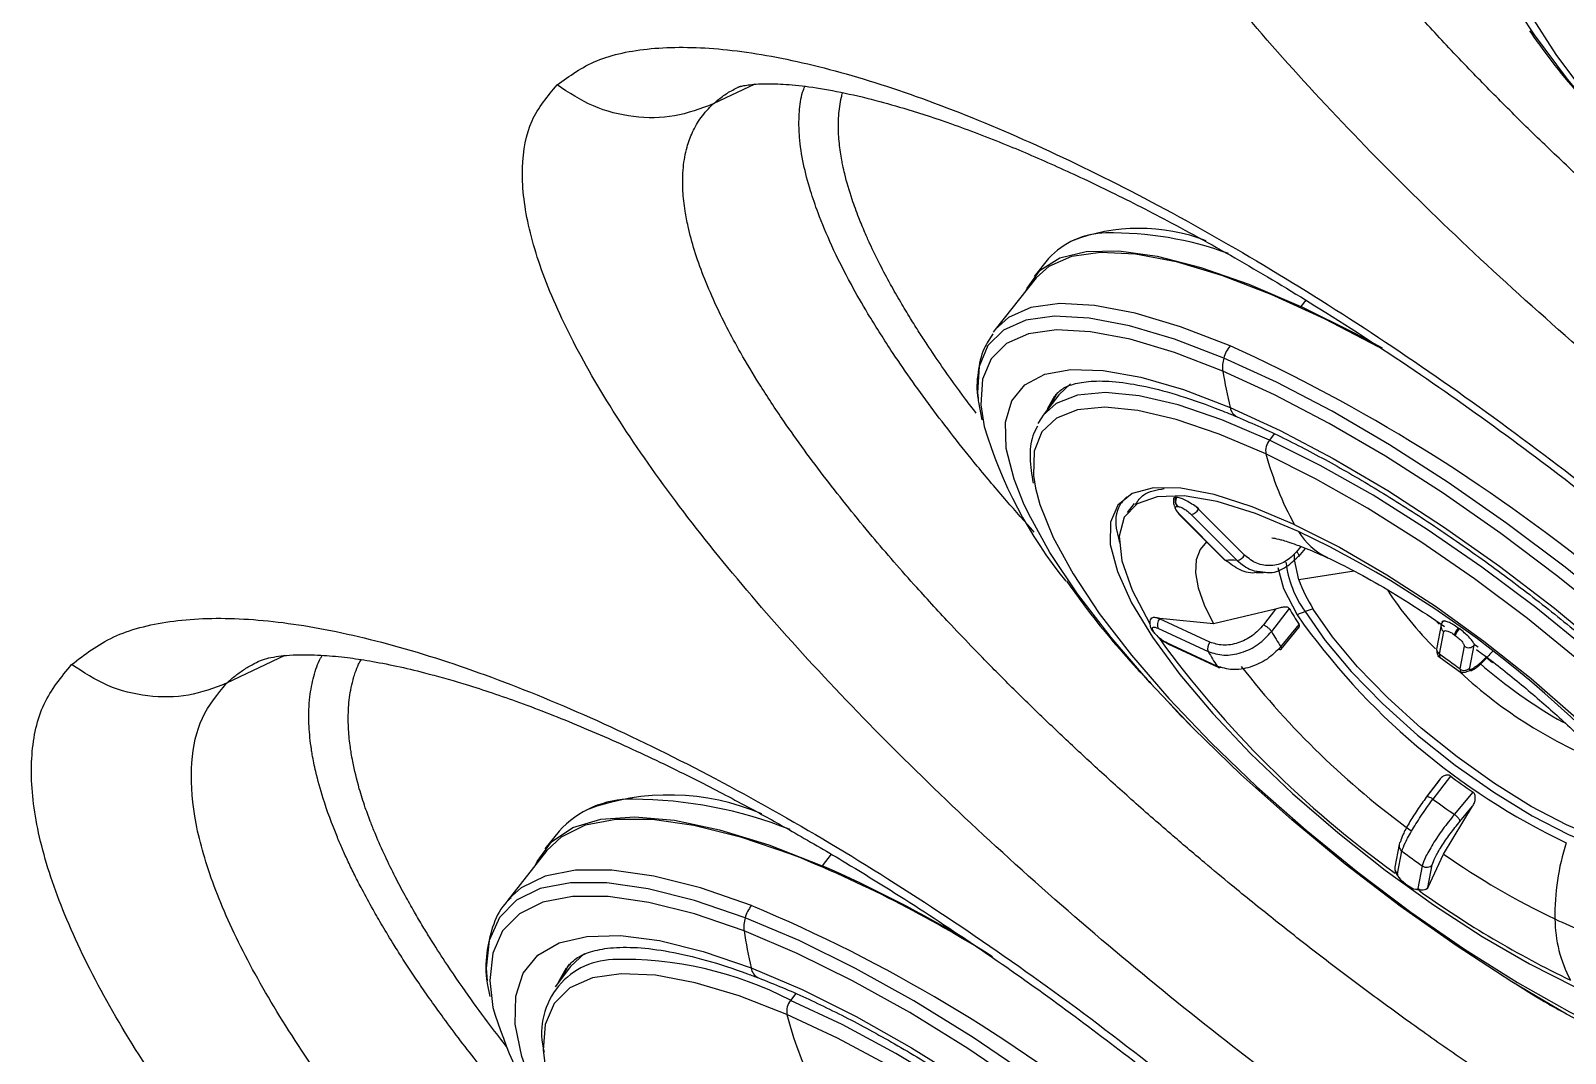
# Model space of a CAD drawing. Extents: x 832 to 912, y 781 to 934.
# Drawn here: x 892.374 to 894.885, y 875.964 to 877.637 of the extents above; entities that cross this region are included whole.
import ezdxf

# ---------------------------------------------------------------- set-up
doc = ezdxf.new("R2010")
doc.units = 0
doc.header["$MEASUREMENT"] = 0
doc.layers.add('1', color=4, linetype='Continuous')

# ---------------------------------------------------------------- blocks, each defined once
blk = doc.blocks.new('2026 SOVEREIGN HL')
at = {"layer": '1', "color": 3, "linetype": 'Continuous', "lineweight": 25}
for p, q in [((61.8297, 80.4547), (61.7616, 80.4224)), ((61.8042, 80.4505), (61.8016, 80.4493)), ((61.8029, 80.4496), (61.8056, 80.4509)), ((62.3104, 80.1696), (62.287, 80.1402)), ((62.29, 80.1378), (62.2231, 80.0535)), ((62.731, 80.1012), (62.723, 80.0911)), ((62.2231, 80.0535), (62.2197, 80.0489)), ((62.3462, 79.9646), (62.327, 79.9468)), ((62.1958, 79.9346), (62.2014, 79.9058)), ((62.327, 79.9468), (62.3013, 79.9131)), ((62.3247, 79.9504), (62.312, 79.9272)), ((62.6795, 79.8826), (62.6717, 79.8726)), ((62.5187, 79.779), (62.5196, 79.779)), ((62.4503, 79.7687), (62.4389, 79.7538)), ((62.5206, 79.764), (62.5216, 79.764)), ((62.5563, 79.76), (62.5515, 79.7634)), ((62.5515, 79.7634), (62.5558, 79.7594)), ((62.5558, 79.7594), (62.5563, 79.76)), ((62.631, 79.6841), (62.5558, 79.7594)), ((62.5234, 79.7515), (62.5986, 79.6763)), ((62.5999, 79.6758), (62.5247, 79.7511)), ((62.5436, 79.7508), (62.6188, 79.6756)), ((62.7231, 79.6983), (62.716, 79.6896)), ((62.7196, 79.6822), (62.7304, 79.6954)), ((62.8103, 79.658), (62.7196, 79.6441)), ((62.4924, 79.5806), (62.4878, 79.5817)), ((62.4878, 79.5817), (62.4919, 79.58)), ((62.4919, 79.58), (62.4924, 79.5806)), ((62.5742, 79.5419), (62.4919, 79.58)), ((62.5799, 79.5721), (62.4924, 79.5806)), ((62.6816, 79.5959), (62.5799, 79.5721)), ((62.6816, 79.5959), (62.662, 79.5703)), ((62.704, 79.5971), (62.6751, 79.5594)), ((62.4787, 79.5627), (62.4794, 79.5615)), ((62.4825, 79.5588), (62.4818, 79.56)), ((62.4892, 79.5647), (62.5715, 79.5265)), ((62.6902, 79.5344), (62.7201, 79.5707)), ((62.6906, 79.5305), (62.7198, 79.5659)), ((62.9523, 79.5702), (62.9452, 79.5331)), ((62.9492, 79.5712), (62.9454, 79.5752)), ((62.9498, 79.5221), (62.9569, 79.5592)), ((62.9542, 79.5746), (62.9551, 79.5762)), ((62.9739, 79.5542), (62.9755, 79.5531)), ((62.9804, 79.5653), (62.982, 79.5641)), ((62.5858, 79.5028), (62.5036, 79.5409)), ((62.5056, 79.5391), (62.5879, 79.5009)), ((62.9901, 79.5352), (62.983, 79.4981)), ((62.9993, 79.4999), (63.0064, 79.537)), ((63.0069, 79.5376), (63.0063, 79.5393)), ((63.0063, 79.5393), (63.0064, 79.537)), ((63.0064, 79.537), (63.0069, 79.5376)), ((63.0132, 79.5335), (63.0069, 79.5376)), ((61.0612, 79.52), (60.9658, 79.4747)), ((62.9511, 79.5178), (62.9498, 79.5221)), ((63.0366, 79.5083), (63.0255, 79.5176)), ((62.983, 79.4981), (62.9843, 79.4939)), ((62.9475, 79.314), (62.9282, 79.2884)), ((62.9501, 79.3175), (62.9286, 79.2889)), ((62.9675, 79.323), (62.9391, 79.2853)), ((62.9742, 79.2601), (63.0046, 79.2963)), ((62.9564, 79.1954), (63.0039, 79.2734)), ((62.9833, 79.2488), (63.0039, 79.2734)), ((61.5095, 79.2329), (61.4865, 79.2036)), ((61.4896, 79.2013), (61.4239, 79.1175)), ((62.8838, 79.211), (62.8767, 79.1739)), ((62.8813, 79.1629), (62.8884, 79.2)), ((61.9546, 79.1951), (61.9398, 79.1763)), ((62.9216, 79.176), (62.9146, 79.1389)), ((62.9309, 79.1407), (62.9379, 79.1778)), ((62.9314, 79.1413), (62.9564, 79.1953)), ((62.8975, 79.1439), (62.8959, 79.1451)), ((62.896, 79.1443), (62.8977, 79.1431)), ((62.8981, 79.1431), (62.9006, 79.1419)), ((62.9261, 79.1375), (62.93, 79.1391)), ((62.93, 79.1391), (62.9314, 79.1413)), ((62.9309, 79.1407), (62.93, 79.1391)), ((62.9314, 79.1413), (62.9309, 79.1407)), ((61.4286, 79.1232), (61.4239, 79.1175)), ((61.5512, 79.0329), (61.5283, 79.0113)), ((61.5283, 79.0113), (61.503, 78.9779)), ((61.5262, 79.0152), (61.5118, 78.9894)), ((61.3921, 78.9834), (61.3962, 78.9621)), ((61.8967, 78.967), (61.8883, 78.956))]:
    blk.add_line(p, q, dxfattribs=at)
at = {"layer": '1', "color": 3, "linetype": 'Continuous', "lineweight": 25, "flags": 128}
for points in [[(63.0385, 80.7106), (63.0452, 80.6841), (63.0662, 80.6294), (63.0981, 80.5687), (63.1403, 80.5032), (63.1921, 80.434), (63.2526, 80.3623), (63.3208, 80.2892), (63.3954, 80.2161), (63.4753, 80.1442), (63.5591, 80.0747), (63.6452, 80.0088), (63.7323, 79.9477), (63.8189, 79.8923), (63.9034, 79.8437), (63.9845, 79.8026)], [(64.0661, 79.7556), (63.9843, 79.7937), (63.8982, 79.8397), (63.8091, 79.8931), (63.7185, 79.9528), (63.6278, 80.0181), (63.5385, 80.0878), (63.4519, 80.1608), (63.3694, 80.2361), (63.2923, 80.3124), (63.2218, 80.3885), (63.1591, 80.4632), (63.1051, 80.5353), (63.0607, 80.6038), (63.0266, 80.6674), (63.0182, 80.686)], [(62.2737, 80.1173), (62.2753, 80.121), (62.2964, 80.1503), (62.3287, 80.1705), (62.3719, 80.1811), (62.4253, 80.1821), (62.488, 80.1734), (62.5593, 80.1551), (62.638, 80.1276), (62.723, 80.0911)], [(62.29, 80.1378), (62.3114, 80.1573), (62.3482, 80.1735), (62.3955, 80.1801), (62.4527, 80.1771), (62.5188, 80.1644), (62.593, 80.1423), (62.6741, 80.1112)], [(62.6741, 80.1112), (62.7611, 80.0714), (62.8489, 80.0255)], [(62.6072, 80.0269), (62.5261, 80.058), (62.4519, 80.0801), (62.3857, 80.0927), (62.3286, 80.0958), (62.2813, 80.0892), (62.2445, 80.073), (62.2231, 80.0535)], [(62.8565, 80.0227), (62.8131, 80.0464), (62.723, 80.0911)], [(62.5969, 80.0067), (62.5163, 80.0376), (62.4426, 80.0596), (62.3769, 80.0721), (62.3201, 80.0752), (62.2731, 80.0686), (62.2366, 80.0525), (62.211, 80.0272), (62.1969, 79.9931), (62.1942, 79.9505), (62.1952, 79.9405)], [(62.5953, 79.9854), (62.5161, 80.0158), (62.4437, 80.0374), (62.3791, 80.0497), (62.3234, 80.0527), (62.2772, 80.0462), (62.2413, 80.0305), (62.2162, 80.0056), (62.2023, 79.972), (62.1997, 79.9302), (62.2051, 79.8948)], [(63.6917, 78.7638), (63.7075, 78.7673), (63.744, 78.7833), (63.7696, 78.8086), (63.7837, 78.8428), (63.7863, 78.8854), (63.7774, 78.9357), (63.7569, 78.9931), (63.7252, 79.0566), (63.6829, 79.1255), (63.6304, 79.1986), (63.5686, 79.2749), (63.4984, 79.3533), (63.4207, 79.4326), (63.3368, 79.5117), (63.2478, 79.5894), (63.1551, 79.6647), (63.06, 79.7363), (62.9638, 79.8033), (62.8681, 79.8647), (62.7741, 79.9196), (62.6833, 79.9671), (62.5969, 80.0067)], [(62.2693, 79.7694), (62.2539, 79.8084), (62.2412, 79.8589), (62.2399, 79.9019), (62.2501, 79.9368), (62.2716, 79.9631), (62.304, 79.9803), (62.3469, 79.9881), (62.3996, 79.9865), (62.4612, 79.9755), (62.5308, 79.9552), (62.6073, 79.926)], [(63.2347, 79.5756), (63.1436, 79.6495), (63.0501, 79.7199), (62.9557, 79.7857), (62.8616, 79.846), (62.7693, 79.8999), (62.6801, 79.9466), (62.5953, 79.9854)], [(62.6717, 79.8726), (62.5939, 79.9058), (62.5224, 79.93), (62.4585, 79.9449), (62.4033, 79.9503), (62.3578, 79.9461), (62.3226, 79.9323), (62.3013, 79.9131)], [(62.3085, 79.9225), (62.3092, 79.9247), (62.3203, 79.9447)], [(62.6658, 79.8499), (62.5894, 79.8824), (62.5192, 79.9062), (62.4565, 79.9209), (62.4023, 79.9262), (62.3575, 79.922), (62.323, 79.9085), (62.2993, 79.8858), (62.2868, 79.8543), (62.2857, 79.8146), (62.289, 79.794)], [(62.3013, 79.9131), (62.2985, 79.9092), (62.2929, 79.8994)], [(62.6073, 79.926), (62.6894, 79.8882), (62.7759, 79.8426), (62.8654, 79.7899), (62.9565, 79.7307), (63.0478, 79.6662), (63.1378, 79.5973), (63.225, 79.5251)], [(63.629, 78.8591), (63.6336, 78.8652), (63.6463, 78.8973), (63.6474, 78.9377), (63.6368, 78.9858), (63.6147, 79.0408), (63.5816, 79.1017), (63.5379, 79.1675), (63.4844, 79.2371), (63.4221, 79.3092), (63.352, 79.3827), (63.2752, 79.4562), (63.1932, 79.5286), (63.1073, 79.5985), (63.0189, 79.6649), (62.9297, 79.7264), (62.8411, 79.7822), (62.7546, 79.8312), (62.6717, 79.8726)], [(63.6104, 78.9886), (63.5919, 79.033), (63.5594, 79.0928), (63.5165, 79.1574), (63.464, 79.2257), (63.4028, 79.2966), (63.3339, 79.3687), (63.2585, 79.4409), (63.1779, 79.512), (63.0936, 79.5807), (63.0068, 79.6458), (62.9192, 79.7063), (62.8321, 79.7611), (62.7472, 79.8092), (62.6658, 79.8499)], [(62.289, 79.794), (62.2961, 79.7673), (62.3177, 79.7133), (62.3503, 79.6535), (62.3932, 79.5889), (62.4457, 79.5206), (62.5069, 79.4497), (62.5758, 79.3776), (62.6512, 79.3054), (62.7317, 79.2343), (62.8161, 79.1656), (62.9029, 79.1005), (62.9905, 79.04), (63.0776, 78.9852), (63.1625, 78.9371), (63.2439, 78.8964)], [(62.7122, 79.7346), (62.6433, 79.7636), (62.581, 79.7834), (62.5268, 79.7937), (62.4819, 79.7942), (62.4472, 79.785), (62.4235, 79.7661), (62.4115, 79.7382), (62.4112, 79.7016), (62.4229, 79.6574), (62.4461, 79.6065), (62.4804, 79.5499), (62.5249, 79.4891), (62.5788, 79.4253), (62.6408, 79.3599), (62.7095, 79.2945), (62.7834, 79.2304), (62.8608, 79.1692), (62.94, 79.1121), (63.0193, 79.0605), (63.0968, 79.0155), (63.1709, 78.9781)], [(62.7189, 79.7232), (62.6488, 79.7524), (62.586, 79.7719), (62.5319, 79.7812), (62.4879, 79.7799), (62.455, 79.7683), (62.4341, 79.7465), (62.4257, 79.7151), (62.43, 79.6749), (62.4469, 79.6268), (62.476, 79.572)], [(63.326, 78.8503), (63.2439, 78.888), (63.1574, 78.9336), (63.0679, 78.9864), (62.9768, 79.0455), (62.8855, 79.11), (62.7955, 79.1789), (62.7082, 79.2511), (62.625, 79.3255), (62.5472, 79.4009), (62.476, 79.476), (62.4125, 79.5498), (62.3578, 79.621), (62.3126, 79.6885), (62.2778, 79.7513), (62.2693, 79.7694)], [(62.7122, 79.7346), (62.7863, 79.6973), (62.8638, 79.6523), (62.943, 79.6007), (63.0223, 79.5436), (63.0997, 79.4824), (63.1736, 79.4183), (63.2423, 79.3529), (63.3043, 79.2875), (63.3581, 79.2237), (63.4027, 79.1628), (63.437, 79.1063), (63.4602, 79.0553), (63.4718, 79.0111), (63.4716, 78.9746), (63.4595, 78.9466), (63.4359, 78.9278), (63.4012, 78.9186), (63.3563, 78.9191), (63.3021, 78.9294), (63.2398, 78.9492), (63.1709, 78.9781)], [(62.5688, 79.7061), (62.5581, 79.6937), (62.5518, 79.6765), (62.5508, 79.6555), (62.5552, 79.6308), (62.565, 79.6029), (62.5799, 79.5721)], [(62.7196, 79.6441), (62.7125, 79.6769), (62.7126, 79.6848)], [(62.5999, 79.6758), (62.599, 79.676), (62.5986, 79.6763)], [(62.6853, 79.6641), (62.6948, 79.6297), (62.7169, 79.5865)], [(62.7299, 79.5919), (62.7627, 79.5445), (62.8054, 79.4937), (62.8564, 79.4415), (62.9137, 79.3899), (62.9752, 79.3408), (63.0385, 79.2963), (63.1011, 79.2578), (63.1606, 79.2271), (63.2147, 79.2051), (63.2615, 79.1928), (63.2851, 79.1903)], [(63.271, 79.2056), (63.2563, 79.2079), (63.2104, 79.2208), (63.1576, 79.2429), (63.0999, 79.2733), (63.0395, 79.3108), (62.9786, 79.3541), (62.9196, 79.4015), (62.8646, 79.4513), (62.8157, 79.5016), (62.7747, 79.5504), (62.7432, 79.5961)], [(62.5056, 79.5391), (62.5045, 79.5398), (62.5036, 79.5409)], [(61.4716, 79.1784), (61.4737, 79.183), (61.4972, 79.2154), (61.5321, 79.2387), (61.5777, 79.2524), (61.6335, 79.2564), (61.6986, 79.2506), (61.7721, 79.2352), (61.8529, 79.2103), (61.9398, 79.1763)], [(61.4896, 79.2013), (61.5133, 79.2237), (61.5526, 79.243), (61.6023, 79.2526), (61.6618, 79.2526), (61.7303, 79.2428), (61.8066, 79.2235), (61.8898, 79.1949)], [(61.8241, 79.1111), (61.7409, 79.1398), (61.6646, 79.1591), (61.5961, 79.1689), (61.5366, 79.1689), (61.4868, 79.1593), (61.4476, 79.14), (61.4286, 79.1232)], [(61.8139, 79.091), (61.7313, 79.1194), (61.6555, 79.1386), (61.5875, 79.1483), (61.5283, 79.1484), (61.4789, 79.1388), (61.4399, 79.1197), (61.4119, 79.0913), (61.3954, 79.0541), (61.3905, 79.0087), (61.3918, 78.9882)], [(61.8122, 79.0695), (61.7311, 79.0974), (61.6566, 79.1163), (61.5898, 79.1258), (61.5317, 79.1259), (61.4831, 79.1165), (61.4448, 79.0977), (61.4173, 79.0698), (61.4011, 79.0333), (61.3963, 78.9887), (61.4013, 78.9443)], [(62.896, 79.1443), (62.8959, 79.1445), (62.8959, 79.1451)], [(62.8975, 79.1439), (62.8975, 79.1433), (62.8977, 79.1431), (62.8981, 79.1431)], [(62.8755, 77.8261), (62.9105, 77.8341), (62.9495, 77.8532), (62.9775, 77.8815), (62.994, 77.9187), (62.9989, 77.9641), (62.9921, 78.0172), (62.9737, 78.0771), (62.9439, 78.143), (62.9031, 78.2139), (62.8521, 78.2887), (62.7914, 78.3665), (62.7221, 78.4459), (62.645, 78.526), (62.5614, 78.6055), (62.4725, 78.6833), (62.3795, 78.7582), (62.2838, 78.8291), (62.1868, 78.895), (62.0899, 78.955), (61.9945, 79.0082), (61.9021, 79.0537), (61.8139, 79.091)], [(61.4677, 78.8114), (61.4485, 78.8643), (61.4378, 78.9172), (61.4387, 78.963), (61.4511, 79.0007), (61.4749, 79.0298), (61.5097, 79.05), (61.5549, 79.0607), (61.6098, 79.062), (61.6736, 79.0537), (61.7453, 79.0359), (61.8236, 79.0091)], [(62.2737, 78.8123), (62.1785, 78.877), (62.0833, 78.936), (61.9896, 78.9882), (61.8988, 79.0329), (61.8122, 79.0695)], [(61.8824, 78.9331), (61.8042, 78.9634), (61.7321, 78.9848), (61.6674, 78.997), (61.611, 78.9996), (61.5641, 78.9927), (61.5273, 78.9763), (61.5014, 78.9509), (61.4867, 78.9167), (61.4836, 78.8744), (61.4866, 78.849)], [(61.5082, 78.9848), (61.5095, 78.9879), (61.5216, 79.0092)], [(61.8236, 79.0091), (61.9075, 78.9735), (61.9955, 78.9298), (62.0863, 78.8786), (62.1784, 78.8208)], [(62.8577, 78.0334), (62.851, 78.0662), (62.8307, 78.1235), (62.7992, 78.1865), (62.757, 78.2541), (62.7047, 78.3251), (62.6433, 78.3984), (62.5738, 78.4726), (62.4974, 78.5466), (62.4154, 78.619), (62.3292, 78.6887), (62.2403, 78.7543), (62.1503, 78.8149), (62.0606, 78.8693), (61.9727, 78.9166), (61.8883, 78.956)], [(62.8237, 78.0732), (62.8079, 78.1155), (62.777, 78.1773), (62.7355, 78.2437), (62.6842, 78.3135), (62.6238, 78.3854), (62.5556, 78.4584), (62.4806, 78.531), (62.4, 78.6021), (62.3154, 78.6705), (62.2281, 78.735), (62.1397, 78.7945), (62.0516, 78.8479), (61.9653, 78.8944), (61.8824, 78.9331)]]:
    blk.add_lwpolyline(points, dxfattribs=at)
at = {"layer": '1', "color": 3, "linetype": 'Continuous', "lineweight": 25}
for centre, radius, start, end in [((62.4063, 80.0803), 0.1311, 91.0253, 137.0542), ((62.4588, 79.9131), 0.3058, 69.0533, 111.332), ((62.4132, 79.6549), 0.5566, 69.8775, 90.952), ((62.6441, 79.9923), 0.0493, 163.083, 188.0703), ((62.6536, 79.9904), 0.059, 141.8743, 164.0245), ((61.4481, 77.4813), 2.797, 36.3667, 65.5179), ((63.3653, 80.1099), 0.78, 189.1825, 193.6383), ((62.6278, 79.9293), 0.0208, 189.1389, 245.1322), ((62.9065, 80.1029), 0.7316, 196.521, 219.0675), ((62.6933, 79.8549), 0.0279, 140.5634, 190.4353), ((63.1803, 79.99), 0.5332, 195.2397, 208.6183), ((62.5299, 79.7729), 0.0128, 151.5191, 223.5299), ((62.5308, 79.7728), 0.0128, 151.4973, 223.5541), ((62.5246, 79.7527), 0.00163, 194.5281, 276.0576), ((62.5382, 79.7715), 0.0214, 284.5715, 325.3637), ((61.9631, 78.1337), 1.76, 34.8867, 64.567), ((62.8149, 79.7816), 0.1124, 211.3189, 244.4143), ((62.6134, 79.6963), 0.0214, 284.5891, 325.361), ((62.6075, 79.5204), 0.1556, 85.8556, 92.8041), ((62.8701, 79.6929), 0.1727, 186.6315, 215.7692), ((62.9707, 79.7378), 0.268, 200.4793, 211.9336), ((63.3418, 79.9364), 0.5685, 212.9061, 225.4753), ((62.5033, 79.5701), 0.0151, 138.8185, 201.0637), ((63.0671, 79.7992), 0.4155, 209.0923, 213.3585), ((62.7824, 79.4472), 0.154, 109.9265, 115.1798), ((63.6492, 80.2408), 1.139, 215.0581, 244.3957), ((62.7807, 79.4519), 0.149, 104.5752, 109.93), ((62.4845, 79.5663), 0.00683, 201.134, 246.2539), ((62.4853, 79.5652), 0.007, 211.7768, 245.9129), ((63.0372, 79.762), 0.415, 209.2115, 213.2505), ((62.963, 79.5682), 0.0109, 143.755, 235.7602), ((63.0115, 79.5396), 0.0403, 140.519, 158.7621), ((63.0132, 79.5384), 0.0404, 140.5399, 158.7413), ((63.8863, 80.5642), 1.7259, 216.083, 234.2237), ((62.5855, 79.5319), 0.0151, 138.7932, 201.086), ((62.9986, 79.7693), 0.4913, 209.6115, 212.8464), ((62.9561, 79.5312), 0.0111, 169.9665, 235.211), ((62.9973, 79.545), 0.0121, 233.7532, 318.6537), ((62.59, 79.5055), 0.00502, 213.1533, 298.2846), ((63.7234, 80.3597), 1.3931, 217.9801, 233.9141), ((62.0474, 78.2341), 1.5726, 53.4922, 54.9845), ((63.5823, 80.1617), 0.8655, 229.0934, 240.1739), ((62.9902, 79.5079), 0.0121, 233.7685, 318.6384), ((63.4952, 80.0428), 0.7511, 227.0732, 248.6895), ((63.7669, 80.3938), 1.3362, 233.2567, 235.2156), ((61.6274, 79.1257), 0.1593, 89.053, 137.7435), ((61.6897, 78.9062), 0.3858, 66.8486, 110.5929), ((61.6277, 78.5809), 0.7041, 68.3276, 89.8145), ((63.737, 80.3561), 1.3354, 233.3099, 235.1631), ((62.8945, 79.209), 0.0109, 143.7354, 235.7798), ((63.8256, 80.4661), 1.5752, 233.4915, 234.9813), ((63.5252, 79.096), 0.3866, 162.2768, 181.014), ((61.137, 77.3124), 2.0274, 57.7662, 68.2024), ((61.1058, 77.2658), 2.0846, 58.9337, 66.4154), ((62.9288, 79.1858), 0.0121, 233.7447, 318.6622), ((63.6827, 80.2323), 1.266, 234.9919, 244.5505), ((62.8877, 79.172), 0.0111, 170.0164, 235.1818), ((62.9218, 79.1487), 0.0121, 233.757, 318.6499), ((63.8836, 80.4885), 1.6631, 234.4667, 244.357), ((61.871, 79.0749), 0.0593, 142.3058, 164.2606), ((60.8455, 76.7737), 2.534, 35.0293, 67.2834), ((61.8632, 79.0762), 0.0514, 163.3471, 187.5414), ((63.3523, 79.0899), 0.2136, 180.2008, 208.1072), ((63.4029, 79.6439), 0.6145, 244.5308, 254.2406), ((62.6229, 79.1912), 0.8197, 188.5409, 192.8384), ((61.6012, 78.9025), 0.1202, 91.8393, 195.0907), ((61.6131, 78.4234), 0.5996, 62.675, 91.5041), ((61.8446, 79.012), 0.0211, 187.9053, 246.1897), ((61.9108, 78.938), 0.0288, 141.3064, 189.8583), ((62.3222, 79.2325), 0.965, 197.3775, 222.565), ((62.4308, 79.0712), 0.5656, 194.1379, 206.942)]:
    blk.add_arc(centre, radius, start, end, dxfattribs=at)
for points, knots in [([(65.2939, 79.7025), (64.8285, 80.0795), (64.1129, 80.6591), (62.8118, 81.69), (61.978, 82.3464), (61.3973, 82.8036)], [0, 0, 0, 0, 0.360925, 0.55487, 1, 1, 1, 1]), ([(61.3533, 82.7876), (61.4809, 82.6836), (61.7413, 82.4714), (62.1237, 82.1604), (62.4895, 81.8632), (62.8226, 81.5926), (63.1215, 81.3499), (63.3865, 81.1347), (63.6181, 80.9467), (63.818, 80.7843), (64.0052, 80.6322), (64.1895, 80.4824), (64.3846, 80.3237), (64.5854, 80.1603), (64.7957, 79.9891), (65.0202, 79.8062), (65.2592, 79.6114), (65.5153, 79.4025), (65.7928, 79.1761), (66.1009, 78.9244), (66.4468, 78.6418), (66.8224, 78.3345), (67.2266, 78.0038), (67.6579, 77.651), (68.1234, 77.2704), (68.6072, 76.8749), (68.9361, 76.6068), (69.0982, 76.4746)], [0, 0, 0, 0, 0.049445, 0.100866, 0.148055, 0.191016, 0.22976, 0.263698, 0.293563, 0.319356, 0.341079, 0.366002, 0.390687, 0.416599, 0.443737, 0.472101, 0.503524, 0.536326, 0.571311, 0.611051, 0.655739, 0.705377, 0.75672, 0.812473, 0.872625, 0.937195, 1, 1, 1, 1]), ([(65.0726, 79.1273), (65.0527, 79.1134), (65.013, 79.0855), (64.9253, 79.07), (64.8183, 79.0741), (64.6918, 79.0996), (64.5488, 79.1451), (64.3912, 79.2101), (64.2218, 79.2934), (64.0433, 79.3933), (63.8586, 79.5082), (63.6709, 79.6357), (63.4834, 79.7736), (63.2991, 79.9198), (63.1214, 80.0717), (62.9533, 80.2269), (62.7975, 80.3829), (62.6566, 80.5371), (62.5337, 80.6869), (62.431, 80.8299), (62.3503, 80.964), (62.293, 81.0869), (62.2602, 81.1965), (62.2534, 81.2905), (62.2702, 81.3691), (62.3023, 81.4061), (62.3183, 81.4246)], [0, 0, 0, 0, 0.041545, 0.083199, 0.124791, 0.166409, 0.208193, 0.249806, 0.291498, 0.333126, 0.374848, 0.41649, 0.458179, 0.499798, 0.541472, 0.583108, 0.624768, 0.666533, 0.708215, 0.749902, 0.791642, 0.833488, 0.875109, 0.916773, 0.958434, 1, 1, 1, 1]), ([(64.9884, 79.3769), (64.9754, 79.3672), (64.9512, 79.3492), (64.9055, 79.3355), (64.8679, 79.3306), (64.8407, 79.3296), (64.8242, 79.3296), (64.8089, 79.3302), (64.7952, 79.3312), (64.7831, 79.3323), (64.7727, 79.3334), (64.7448, 79.3369), (64.6995, 79.3451), (64.6343, 79.362), (64.5821, 79.3785), (64.5418, 79.3926), (64.5129, 79.4034), (64.4833, 79.4151), (64.4532, 79.4275), (64.4225, 79.4407), (64.3834, 79.4582), (64.3238, 79.4863), (64.2601, 79.5188), (64.1996, 79.5514), (64.1545, 79.5766), (64.1045, 79.6054), (64.0496, 79.6382), (63.9897, 79.6752), (63.9254, 79.7165), (63.8576, 79.7615), (63.7876, 79.8096), (63.7124, 79.8631), (63.633, 79.9217), (63.5559, 79.9808), (63.491, 80.0322), (63.409, 80.0988), (63.3058, 80.1862), (63.2109, 80.2718), (63.1493, 80.3297), (63.118, 80.3596), (63.0872, 80.3895), (63.0571, 80.4195), (63.0275, 80.4493), (62.9967, 80.481), (62.9552, 80.5247), (62.9089, 80.575), (62.8605, 80.63), (62.8202, 80.6776), (62.7825, 80.7242), (62.7466, 80.7705), (62.7109, 80.8191), (62.6703, 80.8778), (62.6307, 80.9408), (62.5955, 81.0041), (62.5742, 81.0484), (62.5612, 81.0788), (62.5536, 81.098), (62.5467, 81.1167), (62.5407, 81.1351), (62.5354, 81.153), (62.5309, 81.1704), (62.5281, 81.1832), (62.5259, 81.1946), (62.5238, 81.2072), (62.5219, 81.2226), (62.5207, 81.2387), (62.5203, 81.2536), (62.5209, 81.2699), (62.5227, 81.2874), (62.5282, 81.3164), (62.542, 81.3532), (62.564, 81.3767), (62.575, 81.3885)], [0, 0, 0, 0, 0.032081, 0.059652, 0.082702, 0.091195, 0.098855, 0.105681, 0.111672, 0.116829, 0.121151, 0.124638, 0.151188, 0.173893, 0.194608, 0.203779, 0.212951, 0.222125, 0.2313, 0.240476, 0.249653, 0.265685, 0.291888, 0.302887, 0.315016, 0.328277, 0.342668, 0.358189, 0.37484, 0.392277, 0.410073, 0.428231, 0.449604, 0.470705, 0.487513, 0.500029, 0.535065, 0.5701, 0.57928, 0.588461, 0.597641, 0.606822, 0.616002, 0.625183, 0.63602, 0.656478, 0.672124, 0.68777, 0.701872, 0.717004, 0.733165, 0.750356, 0.776854, 0.799603, 0.820408, 0.828267, 0.836125, 0.843981, 0.851836, 0.859689, 0.867541, 0.875391, 0.87742, 0.883558, 0.893406, 0.900174, 0.907996, 0.916871, 0.926798, 0.937775, 0.968905, 1, 1, 1, 1]), ([(63.0969, 80.5422), (63.1025, 80.5342), (63.1331, 80.4905), (63.1771, 80.4372), (63.2183, 80.3926), (63.2284, 80.3817)], [0, 0, 0, 0, 0.143909, 0.790083, 1, 1, 1, 1]), ([(61.5064, 80.4536), (61.5264, 80.4681), (61.5666, 80.4973), (61.6567, 80.516), (61.7667, 80.5158), (61.8963, 80.4951), (62.0428, 80.4546), (62.2037, 80.3947), (62.3762, 80.3166), (62.5572, 80.2214), (62.7437, 80.1109), (62.9326, 79.9866), (63.1208, 79.8508), (63.3052, 79.7055), (63.4825, 79.5535), (63.6501, 79.3971), (63.8049, 79.2391), (63.9443, 79.0824), (64.066, 78.9297), (64.1679, 78.7837), (64.2484, 78.6469), (64.3057, 78.5221), (64.3394, 78.4111), (64.348, 78.3165), (64.3336, 78.2382), (64.3035, 78.2023), (64.2884, 78.1844)], [0, 0, 0, 0, 0.041785, 0.083617, 0.125396, 0.167024, 0.208623, 0.250208, 0.291702, 0.333232, 0.374685, 0.416159, 0.457735, 0.499237, 0.540804, 0.582402, 0.624059, 0.665732, 0.707399, 0.749138, 0.790895, 0.832693, 0.874467, 0.916275, 0.958207, 1, 1, 1, 1]), ([(61.8054, 80.4511), (61.8059, 80.4512), (61.8068, 80.4514), (61.8145, 80.453), (61.8278, 80.4547), (61.8466, 80.4558), (61.8757, 80.4553), (61.9177, 80.4512), (61.9691, 80.4424), (62.0232, 80.4299), (62.0841, 80.4126), (62.1549, 80.3893), (62.2367, 80.3581), (62.3242, 80.3205), (62.4143, 80.2781), (62.5164, 80.226), (62.6304, 80.1627), (62.7665, 80.0808), (62.9167, 79.9827), (63.0771, 79.8687), (63.2322, 79.7495), (63.3832, 79.6248), (63.5309, 79.4933), (63.6557, 79.3733), (63.7591, 79.2668), (63.8387, 79.1801), (63.9044, 79.104), (63.9565, 79.0405), (64.0005, 78.9843), (64.0447, 78.9249), (64.0876, 78.8633), (64.1249, 78.8055), (64.1538, 78.7568), (64.1786, 78.7118), (64.2019, 78.665), (64.2225, 78.6169), (64.2364, 78.5759), (64.2433, 78.5486), (64.2463, 78.5313), (64.2475, 78.5192), (64.2476, 78.5135), (64.2478, 78.5137), (64.2479, 78.5137)], [0, 0, 0, 0, 0.024385, 0.042527, 0.055942, 0.070386, 0.091579, 0.114692, 0.138777, 0.162214, 0.181532, 0.2059, 0.234557, 0.2598, 0.285281, 0.312616, 0.344786, 0.377408, 0.420295, 0.461747, 0.502273, 0.542809, 0.584327, 0.627593, 0.655293, 0.684394, 0.70973, 0.728355, 0.746439, 0.766034, 0.789576, 0.811819, 0.830084, 0.846199, 0.867441, 0.893468, 0.917535, 0.938529, 0.952678, 0.965836, 0.983573, 1, 1, 1, 1]), ([(64.2884, 78.1844), (64.2688, 78.1704), (64.2294, 78.1422), (64.1414, 78.1262), (64.034, 78.1296), (63.9068, 78.1542), (63.7627, 78.1988), (63.6039, 78.2628), (63.4335, 78.3446), (63.254, 78.4428), (63.0686, 78.5558), (62.8803, 78.6812), (62.6924, 78.8172), (62.5079, 78.9613), (62.3297, 79.1113), (62.1609, 79.2646), (62.0043, 79.4188), (61.8626, 79.5714), (61.7382, 79.72), (61.6335, 79.8622), (61.5504, 79.9956), (61.4906, 80.1178), (61.4553, 80.2268), (61.4458, 80.3204), (61.4601, 80.3986), (61.491, 80.4353), (61.5064, 80.4536)], [0, 0, 0, 0, 0.041844, 0.083769, 0.125539, 0.167292, 0.209088, 0.25077, 0.2924, 0.333969, 0.375524, 0.417019, 0.458466, 0.499892, 0.541285, 0.582799, 0.624205, 0.665709, 0.707329, 0.74893, 0.790701, 0.832466, 0.8743, 0.916161, 0.958116, 1, 1, 1, 1]), ([(61.7616, 80.4224), (61.7408, 80.4146), (61.6993, 80.399), (61.6312, 80.399), (61.5642, 80.4155), (61.5256, 80.4409), (61.5064, 80.4536)], [0, 0, 0, 0, 0.2499945, 0.5000003, 0.7499983, 1, 1, 1, 1]), ([(61.7616, 80.4224), (61.7665, 80.4265), (61.7763, 80.4348), (61.7903, 80.4438), (61.7998, 80.4482), (61.8029, 80.4496)], [0, 0, 0, 0, 0.401197, 0.802283, 1, 1, 1, 1]), ([(62.2868, 79.722), (62.2715, 79.7391), (62.2391, 79.7754), (62.1815, 79.8441), (62.1162, 79.9273), (62.058, 80.0102), (62.0162, 80.0763), (61.9834, 80.1335), (61.9556, 80.189), (61.9344, 80.2397), (61.9192, 80.2841), (61.9083, 80.3259), (61.9033, 80.3597), (61.9017, 80.3877), (61.9026, 80.4128), (61.9052, 80.4357), (61.9104, 80.448), (61.9117, 80.4512)], [0, 0, 0, 0, 0.0554, 0.117927, 0.226557, 0.335769, 0.408632, 0.468896, 0.553605, 0.629522, 0.683606, 0.752771, 0.829073, 0.858401, 0.907707, 0.976182, 1, 1, 1, 1]), ([(62.1917, 79.9168), (62.1859, 79.9243), (62.166, 79.9502), (62.1394, 79.9877), (62.1149, 80.0238), (62.0979, 80.0499), (62.0834, 80.073), (62.0676, 80.0993), (62.0509, 80.1286), (62.0338, 80.1607), (62.0202, 80.1888), (62.0088, 80.2143), (61.9988, 80.2386), (61.9869, 80.2711), (61.9788, 80.2993), (61.9741, 80.3201), (61.9717, 80.332), (61.9697, 80.3442), (61.9679, 80.3583), (61.9667, 80.3729), (61.9663, 80.388), (61.9669, 80.4033), (61.9685, 80.4187), (61.9706, 80.4297), (61.9724, 80.4371), (61.9731, 80.4395), (61.9736, 80.4409)], [0, 0, 0, 0, 0.033598, 0.115691, 0.172052, 0.203044, 0.240106, 0.283215, 0.332327, 0.387379, 0.448271, 0.481371, 0.526847, 0.584506, 0.670745, 0.699396, 0.718551, 0.748653, 0.781188, 0.816105, 0.853347, 0.892849, 0.934539, 0.978332, 0.987027, 1, 1, 1, 1]), ([(64.2035, 78.4316), (64.2025, 78.4307), (64.1977, 78.4264), (64.1859, 78.4172), (64.1638, 78.4044), (64.1355, 78.3939), (64.1046, 78.3873), (64.0759, 78.3839), (64.0456, 78.3828), (64.0131, 78.3839), (63.9759, 78.3874), (63.9394, 78.393), (63.9017, 78.4006), (63.8564, 78.4115), (63.8074, 78.4258), (63.7633, 78.4406), (63.7359, 78.4504), (63.7115, 78.4595), (63.6843, 78.4701), (63.654, 78.4824), (63.5805, 78.5138), (63.4643, 78.5692), (63.3041, 78.657), (63.1756, 78.7349), (63.0754, 78.7997), (63.0006, 78.8499), (62.9253, 78.9025), (62.8519, 78.9556), (62.7818, 79.008), (62.7122, 79.0617), (62.655, 79.1074), (62.606, 79.1474), (62.5614, 79.1845), (62.5064, 79.2313), (62.4467, 79.2835), (62.3968, 79.3287), (62.3594, 79.3633), (62.3325, 79.3885), (62.3059, 79.4138), (62.2796, 79.4393), (62.2535, 79.4649), (62.2278, 79.4905), (62.2105, 79.5082), (62.1972, 79.5217), (62.1799, 79.5396), (62.1437, 79.5775), (62.087, 79.6392), (62.0312, 79.7033), (61.9827, 79.7622), (61.9456, 79.8093), (61.9101, 79.8566), (61.8732, 79.9087), (61.8382, 79.962), (61.8077, 80.0129), (61.7836, 80.0571), (61.7631, 80.0992), (61.7452, 80.1412), (61.7305, 80.1829), (61.7211, 80.218), (61.7149, 80.2504), (61.7113, 80.2834), (61.7119, 80.3186), (61.7176, 80.3503), (61.7276, 80.3773), (61.7413, 80.4014), (61.7546, 80.4152), (61.7616, 80.4224)], [0, 0, 0, 0, 0.002794, 0.01307, 0.029916, 0.05204, 0.067307, 0.082052, 0.096274, 0.110732, 0.125424, 0.142972, 0.153711, 0.167531, 0.19176, 0.203442, 0.210254, 0.217819, 0.226139, 0.235211, 0.245035, 0.291147, 0.332743, 0.372265, 0.389748, 0.408832, 0.428808, 0.446593, 0.464374, 0.482151, 0.499926, 0.508796, 0.520591, 0.535312, 0.552957, 0.569494, 0.577228, 0.584998, 0.592805, 0.600647, 0.608525, 0.61644, 0.624391, 0.624864, 0.629018, 0.640945, 0.660176, 0.686723, 0.701778, 0.717206, 0.733007, 0.749183, 0.770574, 0.789159, 0.804932, 0.820716, 0.838627, 0.856546, 0.87447, 0.886633, 0.903412, 0.924809, 0.945074, 0.961877, 0.980187, 1, 1, 1, 1]), ([(62.2194, 80.0464), (62.2141, 80.0386), (62.2013, 80.0199), (62.1941, 79.9829), (62.1919, 79.9535), (62.1955, 79.9362), (62.1958, 79.9346)], [0, 0, 0, 0, 0.249878, 0.598524, 0.964668, 1, 1, 1, 1]), ([(62.3213, 79.945), (62.3242, 79.9486), (62.3303, 79.9561), (62.3492, 79.9645), (62.3788, 79.9698), (62.4186, 79.969), (62.4682, 79.9612), (62.5259, 79.9457), (62.5775, 79.9276), (62.6098, 79.9142), (62.619, 79.9104)], [0, 0, 0, 0, 0.124575, 0.259253, 0.389146, 0.526823, 0.664231, 0.803128, 0.943747, 1, 1, 1, 1]), ([(62.619, 79.9104), (62.6317, 79.9049), (62.6683, 79.889), (62.7326, 79.8573), (62.8122, 79.8134), (62.8944, 79.7632), (62.9779, 79.7078), (63.0614, 79.6477), (63.1437, 79.584), (63.2236, 79.5175), (63.2998, 79.4492), (63.3712, 79.3802), (63.4368, 79.3116), (63.4956, 79.2442), (63.5468, 79.1794), (63.5895, 79.1181), (63.6233, 79.0614), (63.6476, 79.0106), (63.6624, 78.9668), (63.6684, 78.9313), (63.6661, 78.9055), (63.6622, 78.8927), (63.6573, 78.8881), (63.6563, 78.8872)], [0, 0, 0, 0, 0.026866, 0.077642, 0.128608, 0.179741, 0.230985, 0.282301, 0.333658, 0.385027, 0.436384, 0.4877, 0.538947, 0.590088, 0.641072, 0.691832, 0.742269, 0.792247, 0.841612, 0.890293, 0.938715, 0.988128, 1, 1, 1, 1]), ([(62.2923, 79.8955), (62.2895, 79.8903), (62.2813, 79.8749), (62.2784, 79.8437), (62.2827, 79.816), (62.2849, 79.8022)], [0, 0, 0, 0, 0.203151, 0.60257, 1, 1, 1, 1]), ([(62.4384, 79.7798), (62.4342, 79.7755), (62.421, 79.762), (62.4177, 79.7351), (62.4255, 79.7087), (62.4275, 79.7022)], [0, 0, 0, 0, 0.256335, 0.815984, 1, 1, 1, 1]), ([(62.4526, 79.7668), (62.4565, 79.7729), (62.4655, 79.7872), (62.4871, 79.791), (62.4996, 79.7932)], [0, 0, 0, 0, 0.423002, 1, 1, 1, 1]), ([(62.5154, 79.7774), (62.515, 79.7756), (62.5142, 79.7721), (62.5149, 79.7669), (62.5163, 79.7639), (62.5166, 79.7632)], [0, 0, 0, 0, 0.441011, 0.876041, 1, 1, 1, 1]), ([(62.5187, 79.779), (62.5172, 79.7788), (62.5146, 79.7785), (62.5147, 79.7761), (62.5147, 79.7751)], [0, 0, 0, 0, 0.543113, 1, 1, 1, 1]), ([(62.5515, 79.7634), (62.5486, 79.7654), (62.5426, 79.7694), (62.5335, 79.7745), (62.5253, 79.7782), (62.5215, 79.7787), (62.5196, 79.779)], [0, 0, 0, 0, 0.246605, 0.499389, 0.752571, 1, 1, 1, 1]), ([(62.5166, 79.7632), (62.5172, 79.7616), (62.5187, 79.7578), (62.5214, 79.7543), (62.523, 79.7523)], [0, 0, 0, 0, 0.4246255, 1, 1, 1, 1]), ([(62.5247, 79.7511), (62.523, 79.753), (62.5195, 79.7568), (62.5176, 79.7611), (62.518, 79.7636), (62.5198, 79.7639), (62.5206, 79.764)], [0, 0, 0, 0, 0.2794631, 0.5589925, 0.77941, 1, 1, 1, 1]), ([(62.5216, 79.764), (62.5231, 79.7638), (62.5263, 79.7632), (62.5327, 79.7597), (62.5388, 79.7554), (62.542, 79.7523), (62.5436, 79.7508)], [0, 0, 0, 0, 0.27969, 0.559237, 0.779577, 1, 1, 1, 1]), ([(62.6757, 79.7128), (62.6759, 79.7128), (62.6765, 79.7128), (62.6855, 79.7106), (62.6904, 79.7094)], [0, 0, 0, 0, 0.457408, 1, 1, 1, 1]), ([(62.6904, 79.7094), (62.6909, 79.7093), (62.696, 79.7081), (62.7158, 79.7016), (62.742, 79.6913), (62.7608, 79.6827), (62.7667, 79.6801)], [0, 0, 0, 0, 0.033045, 0.408664, 0.816759, 1, 1, 1, 1]), ([(62.716, 79.6896), (62.71, 79.6837), (62.698, 79.6719), (62.6743, 79.6657), (62.6503, 79.6689), (62.6374, 79.6791), (62.631, 79.6841)], [0, 0, 0, 0, 0.24982, 0.500218, 0.750496, 1, 1, 1, 1]), ([(62.6609, 79.6571), (62.6637, 79.6566), (62.6756, 79.6542), (62.6973, 79.6618), (62.7113, 79.6753), (62.7184, 79.682)], [0, 0, 0, 0, 0.1360256, 0.5680229, 1, 1, 1, 1]), ([(62.716, 79.6896), (62.7165, 79.6891), (62.7175, 79.688), (62.719, 79.6861), (62.7201, 79.684), (62.7201, 79.6826), (62.7194, 79.682), (62.7187, 79.682), (62.7184, 79.682)], [0, 0, 0, 0, 0.124787, 0.249334, 0.499989, 0.750666, 0.875258, 1, 1, 1, 1]), ([(62.7667, 79.6801), (62.7753, 79.676), (62.7996, 79.6644), (62.8444, 79.6402), (62.9001, 79.6069), (62.9389, 79.5807), (62.958, 79.5677)], [0, 0, 0, 0, 0.1549797, 0.4333236, 0.7204235, 1, 1, 1, 1]), ([(62.6508, 79.6561), (62.6508, 79.6561), (62.6419, 79.6535), (62.6224, 79.6587), (62.6074, 79.6701), (62.5999, 79.6758)], [0, 0, 0, 0, 0.004562, 0.502235, 1, 1, 1, 1]), ([(62.6188, 79.6756), (62.6263, 79.6693), (62.6389, 79.6587), (62.6546, 79.6576), (62.6609, 79.6571)], [0, 0, 0, 0, 0.5934638, 1, 1, 1, 1]), ([(62.6499, 79.656), (62.6524, 79.6561), (62.6555, 79.6562), (62.6606, 79.6559), (62.6617, 79.6558)], [0, 0, 0, 0, 0.779349, 1, 1, 1, 1]), ([(62.3397, 79.642), (62.3494, 79.6285), (62.3844, 79.5795), (62.4322, 79.5226), (62.4726, 79.4799), (62.4816, 79.4705)], [0, 0, 0, 0, 0.229305, 0.829514, 1, 1, 1, 1]), ([(60.7122, 79.5052), (60.7335, 79.5217), (60.7761, 79.5546), (60.8696, 79.5788), (60.9828, 79.5837), (61.1155, 79.5678), (61.2651, 79.5316), (61.4288, 79.4757), (61.6039, 79.4011), (61.7873, 79.3091), (61.976, 79.2012), (62.1668, 79.0792), (62.3566, 78.9452), (62.5422, 78.8012), (62.7206, 78.6498), (62.8886, 78.4936), (63.0434, 78.3352), (63.1825, 78.1773), (63.3034, 78.0228), (63.4039, 77.8743), (63.4824, 77.7344), (63.5372, 77.6057), (63.5678, 77.4903), (63.5729, 77.3905), (63.5544, 77.3065), (63.5213, 77.2663), (63.5048, 77.2462)], [0, 0, 0, 0, 0.041774, 0.083557, 0.125376, 0.167004, 0.208708, 0.250298, 0.291773, 0.333335, 0.374806, 0.41629, 0.457766, 0.499294, 0.54087, 0.582445, 0.624066, 0.665718, 0.707488, 0.74919, 0.790963, 0.832798, 0.874573, 0.916368, 0.958263, 1, 1, 1, 1]), ([(62.4787, 79.582), (62.4779, 79.5808), (62.4763, 79.5786), (62.4755, 79.574), (62.4759, 79.569), (62.4774, 79.5655), (62.4781, 79.5638)], [0, 0, 0, 0, 0.253723, 0.507555, 0.757486, 1, 1, 1, 1]), ([(62.4878, 79.5817), (62.4854, 79.582), (62.4808, 79.5826), (62.4788, 79.5811), (62.4778, 79.5804)], [0, 0, 0, 0, 0.50781, 1, 1, 1, 1]), ([(62.704, 79.5971), (62.7037, 79.5975), (62.7031, 79.5984), (62.7012, 79.5991), (62.6987, 79.5995), (62.6946, 79.5993), (62.6887, 79.5984), (62.684, 79.5967), (62.6816, 79.5959)], [0, 0, 0, 0, 0.094214, 0.190472, 0.298246, 0.424505, 0.701596, 1, 1, 1, 1]), ([(62.9579, 79.5773), (62.9564, 79.5763), (62.9533, 79.5742), (62.9525, 79.5704), (62.9521, 79.5686)], [0, 0, 0, 0, 0.498982, 1, 1, 1, 1]), ([(62.9804, 79.5653), (62.9775, 79.5672), (62.9716, 79.5712), (62.9638, 79.575), (62.9577, 79.5769), (62.9559, 79.5765), (62.9551, 79.5762)], [0, 0, 0, 0, 0.24757, 0.500845, 0.753656, 1, 1, 1, 1]), ([(62.4818, 79.56), (62.481, 79.5615), (62.4796, 79.5646), (62.4811, 79.5665), (62.4845, 79.5666), (62.4876, 79.5653), (62.4892, 79.5647)], [0, 0, 0, 0, 0.279665, 0.559221, 0.779565, 1, 1, 1, 1]), ([(62.4802, 79.5607), (62.4805, 79.5603), (62.4815, 79.5588), (62.4848, 79.5549), (62.4907, 79.5492), (62.4976, 79.544), (62.5022, 79.5411), (62.504, 79.5402), (62.5045, 79.5399)], [0, 0, 0, 0, 0.060235, 0.20919, 0.500659, 0.790689, 0.937709, 1, 1, 1, 1]), ([(62.5036, 79.5409), (62.5014, 79.5421), (62.4969, 79.5445), (62.4904, 79.5497), (62.4853, 79.5547), (62.4834, 79.5575), (62.4825, 79.5588)], [0, 0, 0, 0, 0.279518, 0.559005, 0.779411, 1, 1, 1, 1]), ([(62.5715, 79.5265), (62.5797, 79.5239), (62.5961, 79.5187), (62.6258, 79.5235), (62.6544, 79.537), (62.6682, 79.552), (62.6751, 79.5594)], [0, 0, 0, 0, 0.250028, 0.500041, 0.750023, 1, 1, 1, 1]), ([(62.662, 79.5703), (62.6561, 79.564), (62.6444, 79.5513), (62.6202, 79.5396), (62.595, 79.5353), (62.5811, 79.5397), (62.5742, 79.5419)], [0, 0, 0, 0, 0.249812, 0.500214, 0.750504, 1, 1, 1, 1]), ([(62.662, 79.5703), (62.6626, 79.57), (62.6638, 79.5694), (62.6663, 79.5678), (62.6696, 79.5654), (62.6724, 79.5628), (62.6742, 79.5608), (62.6748, 79.5599), (62.6751, 79.5594)], [0, 0, 0, 0, 0.1246812, 0.2493736, 0.5000274, 0.7507323, 0.8752663, 1, 1, 1, 1]), ([(62.7196, 79.5654), (62.7199, 79.566), (62.7206, 79.5672), (62.7208, 79.5691), (62.7203, 79.5701), (62.7201, 79.5707)], [0, 0, 0, 0, 0.3461418, 0.6766863, 1, 1, 1, 1]), ([(62.9569, 79.5592), (62.9573, 79.5599), (62.9583, 79.5614), (62.9629, 79.5604), (62.9684, 79.558), (62.9721, 79.5555), (62.9739, 79.5542)], [0, 0, 0, 0, 0.279475, 0.558978, 0.779381, 1, 1, 1, 1]), ([(62.9755, 79.5531), (62.9778, 79.5513), (62.9824, 79.5477), (62.9873, 79.5422), (62.99, 79.5379), (62.9901, 79.5361), (62.9901, 79.5352)], [0, 0, 0, 0, 0.279704, 0.559248, 0.779595, 1, 1, 1, 1]), ([(63.0063, 79.5393), (63.0054, 79.5408), (63.0037, 79.5438), (62.998, 79.5503), (62.9906, 79.5575), (62.9848, 79.5619), (62.982, 79.5641)], [0, 0, 0, 0, 0.246617, 0.499385, 0.752624, 1, 1, 1, 1]), ([(62.6902, 79.5344), (62.6831, 79.5273), (62.6689, 79.513), (62.6402, 79.4999), (62.6104, 79.495), (62.594, 79.5002), (62.5858, 79.5028)], [0, 0, 0, 0, 0.249983, 0.499972, 0.749973, 1, 1, 1, 1]), ([(62.6858, 79.5311), (62.6865, 79.5308), (62.688, 79.5301), (62.689, 79.53), (62.6896, 79.53)], [0, 0, 0, 0, 0.481557, 1, 1, 1, 1]), ([(62.6896, 79.53), (62.69, 79.5301), (62.6909, 79.5302), (62.6914, 79.5312), (62.6912, 79.5326), (62.6906, 79.5338), (62.6902, 79.5344)], [0, 0, 0, 0, 0.259431, 0.518919, 0.76841, 1, 1, 1, 1]), ([(62.9454, 79.5288), (62.9455, 79.5266), (62.9457, 79.5211), (62.949, 79.5184), (62.951, 79.5168)], [0, 0, 0, 0, 0.402748, 1, 1, 1, 1]), ([(63.0363, 79.5269), (63.0309, 79.5209), (63.0203, 79.5087), (63.0077, 79.4976), (62.9995, 79.4935), (62.9994, 79.4978), (62.9993, 79.4999)], [0, 0, 0, 0, 0.249808, 0.500217, 0.750497, 1, 1, 1, 1]), ([(63.0104, 79.5297), (63.0146, 79.5267), (63.0395, 79.5087), (63.0843, 79.4724), (63.1427, 79.4221), (63.1964, 79.3713), (63.2439, 79.322), (63.2833, 79.2768), (63.3106, 79.2416), (63.3216, 79.225), (63.3255, 79.2191)], [0, 0, 0, 0, 0.030277, 0.182564, 0.335175, 0.486729, 0.636106, 0.782008, 0.922901, 1, 1, 1, 1]), ([(63.5048, 77.2462), (63.4835, 77.2299), (63.441, 77.1971), (63.3479, 77.1736), (63.2351, 77.1693), (63.1026, 77.1861), (62.9531, 77.2231), (62.7892, 77.2798), (62.6137, 77.355), (62.4297, 77.4476), (62.2405, 77.556), (62.0491, 77.6782), (61.8589, 77.8124), (61.6732, 77.9561), (61.4949, 78.107), (61.3272, 78.2624), (61.1727, 78.4198), (61.0341, 78.5765), (60.9135, 78.7299), (60.8131, 78.8774), (60.7345, 79.0165), (60.6794, 79.1447), (60.6487, 79.26), (60.6435, 79.3599), (60.662, 79.4443), (60.6954, 79.4849), (60.7122, 79.5052)], [0, 0, 0, 0, 0.041844, 0.083763, 0.125528, 0.167314, 0.209034, 0.250707, 0.292377, 0.334025, 0.375575, 0.417129, 0.458706, 0.500193, 0.541625, 0.583175, 0.624621, 0.666088, 0.707639, 0.749192, 0.790863, 0.83255, 0.874322, 0.916163, 0.95809, 1, 1, 1, 1]), ([(60.9658, 79.4747), (60.9453, 79.467), (60.9043, 79.4515), (60.8366, 79.4515), (60.77, 79.4676), (60.7314, 79.4927), (60.7122, 79.5052)], [0, 0, 0, 0, 0.249995, 0.499998, 0.750007, 1, 1, 1, 1]), ([(60.9658, 79.4747), (60.9701, 79.4786), (60.9787, 79.4865), (60.9934, 79.4969), (61.0071, 79.5052), (61.0165, 79.5097), (61.0202, 79.5114)], [0, 0, 0, 0, 0.2754391, 0.5508482, 0.826224, 1, 1, 1, 1]), ([(61.0187, 79.5109), (61.0223, 79.5124), (61.0284, 79.5149), (61.044, 79.5182), (61.0634, 79.5205), (61.0887, 79.5218), (61.1221, 79.521), (61.1604, 79.5174), (61.2008, 79.5114), (61.2427, 79.5033), (61.2932, 79.4913), (61.3578, 79.4732), (61.4402, 79.4458), (61.5372, 79.4081), (61.6401, 79.3628), (61.7379, 79.3152), (61.8225, 79.2706), (61.9003, 79.2274), (61.9932, 79.173), (62.1066, 79.1021), (62.2322, 79.0177), (62.3531, 78.9309), (62.4694, 78.8422), (62.5832, 78.7501), (62.6966, 78.6527), (62.8086, 78.5505), (62.904, 78.4575), (62.9784, 78.3807), (63.0381, 78.3164), (63.0999, 78.2469), (63.1666, 78.1674), (63.2374, 78.0765), (63.3033, 77.9837), (63.357, 77.8984), (63.3964, 77.8275), (63.4263, 77.7656), (63.4506, 77.705), (63.4635, 77.6603), (63.4691, 77.6312), (63.4713, 77.6126), (63.4718, 77.5986), (63.4713, 77.5937), (63.471, 77.5908)], [0, 0, 0, 0, 0.0285587, 0.0489139, 0.0636846, 0.0796243, 0.1019816, 0.1211737, 0.1371051, 0.1548571, 0.1719421, 0.1936802, 0.2216671, 0.2517368, 0.2818635, 0.3103604, 0.3326407, 0.3503, 0.3721295, 0.405546, 0.4383615, 0.4693879, 0.4998276, 0.5302696, 0.5614206, 0.5943886, 0.6275917, 0.6489948, 0.6665551, 0.6883384, 0.715236, 0.7432381, 0.7781663, 0.8106364, 0.8358667, 0.8605702, 0.8897005, 0.9227785, 0.9385407, 0.953151, 0.9728339, 1, 1, 1, 1]), ([(61.5772, 78.626), (61.5765, 78.6267), (61.5677, 78.6357), (61.5592, 78.6447), (61.5507, 78.6537), (61.5484, 78.6561), (61.5403, 78.6647), (61.5232, 78.683), (61.4951, 78.7138), (61.465, 78.7476), (61.4371, 78.78), (61.4152, 78.8061), (61.3957, 78.8299), (61.3633, 78.8702), (61.324, 78.9218), (61.2838, 78.9787), (61.2576, 79.0183), (61.2377, 79.0496), (61.2213, 79.0766), (61.2037, 79.107), (61.1887, 79.1346), (61.1754, 79.1605), (61.1648, 79.1824), (61.1553, 79.2031), (61.1402, 79.2384), (61.1244, 79.2815), (61.1122, 79.3258), (61.1069, 79.3519), (61.1048, 79.3647), (61.1042, 79.3691), (61.1021, 79.3836), (61.0995, 79.4125), (61.1007, 79.4509), (61.1079, 79.4861), (61.1151, 79.5086), (61.1213, 79.5189), (61.1222, 79.5204)], [0, 0, 0, 0, 0.0019, 0.0243254, 0.0245652, 0.0262707, 0.0308541, 0.0479727, 0.0757979, 0.1144952, 0.1403776, 0.1642979, 0.1862263, 0.206136, 0.2762861, 0.3307783, 0.369357, 0.3919247, 0.4237494, 0.4507326, 0.4850623, 0.509597, 0.5332158, 0.5559145, 0.5776943, 0.651109, 0.7056143, 0.7416228, 0.7528109, 0.7567164, 0.7595004, 0.8117398, 0.8779637, 0.9342195, 0.9903294, 1, 1, 1, 1]), ([(61.4249, 78.879), (61.4156, 78.8908), (61.3931, 78.9197), (61.3588, 78.9667), (61.3263, 79.0142), (61.3025, 79.0513), (61.2861, 79.0781), (61.2721, 79.1018), (61.2568, 79.129), (61.2408, 79.1593), (61.2245, 79.1925), (61.2116, 79.2217), (61.2009, 79.2482), (61.1916, 79.2736), (61.1809, 79.3076), (61.1737, 79.3372), (61.1698, 79.3591), (61.1679, 79.3716), (61.1663, 79.3845), (61.1651, 79.3995), (61.1646, 79.415), (61.1649, 79.4311), (61.1662, 79.4475), (61.1686, 79.464), (61.1713, 79.4758), (61.174, 79.4853), (61.1768, 79.494), (61.1806, 79.5043), (61.1844, 79.5109), (61.1858, 79.5133)], [0, 0, 0, 0, 0.04365, 0.106567, 0.176951, 0.225274, 0.251845, 0.283622, 0.320582, 0.362689, 0.409889, 0.462096, 0.490475, 0.529464, 0.5789, 0.652839, 0.677403, 0.693826, 0.719636, 0.747529, 0.777467, 0.809397, 0.843266, 0.879008, 0.916556, 0.92401, 0.945613, 0.979509, 1, 1, 1, 1]), ([(62.947, 79.5194), (62.9575, 79.5121), (62.9709, 79.5026), (62.9842, 79.4927), (62.9872, 79.4905)], [0, 0, 0, 0, 0.779357, 1, 1, 1, 1]), ([(62.9839, 79.4931), (62.9863, 79.4927), (62.9911, 79.4917), (63.0038, 79.4983), (63.0164, 79.5074), (63.0244, 79.5155), (63.0271, 79.5183)], [0, 0, 0, 0, 0.289356, 0.575173, 0.857742, 1, 1, 1, 1]), ([(63.4186, 77.4911), (63.3999, 77.4768), (63.3626, 77.448), (63.2808, 77.4274), (63.1818, 77.4236), (63.0654, 77.4383), (62.9341, 77.4707), (62.7901, 77.5203), (62.636, 77.5862), (62.4744, 77.6674), (62.308, 77.7625), (62.1399, 77.8698), (61.9728, 77.9876), (61.8096, 78.1138), (61.6531, 78.2463), (61.5058, 78.3829), (61.3702, 78.5212), (61.2484, 78.6589), (61.1426, 78.7937), (61.0544, 78.9233), (60.9855, 79.0455), (60.937, 79.1581), (60.91, 79.2594), (60.9054, 79.3471), (60.9217, 79.4213), (60.9511, 79.4569), (60.9658, 79.4747)], [0, 0, 0, 0, 0.041862, 0.0837, 0.125508, 0.167283, 0.209022, 0.250723, 0.292385, 0.334012, 0.375606, 0.417169, 0.458699, 0.500202, 0.541683, 0.583155, 0.624631, 0.666127, 0.707661, 0.749248, 0.790897, 0.832614, 0.874396, 0.916231, 0.958105, 1, 1, 1, 1]), ([(62.4993, 79.4516), (62.5137, 79.4356), (62.5311, 79.4163), (62.5504, 79.3978), (62.5536, 79.3947)], [0, 0, 0, 0, 0.833429, 1, 1, 1, 1]), ([(62.9675, 79.323), (62.9668, 79.3235), (62.9654, 79.3243), (62.9629, 79.3247), (62.9602, 79.3243), (62.9563, 79.3229), (62.9515, 79.3197), (62.9488, 79.316), (62.9475, 79.314)], [0, 0, 0, 0, 0.094272, 0.190591, 0.298442, 0.424789, 0.701714, 1, 1, 1, 1]), ([(62.9282, 79.2884), (62.9232, 79.2814), (62.913, 79.2673), (62.8994, 79.2454), (62.8891, 79.2263), (62.8869, 79.219), (62.8858, 79.2154)], [0, 0, 0, 0, 0.249806, 0.500224, 0.750498, 1, 1, 1, 1]), ([(62.8884, 79.2), (62.8898, 79.2042), (62.8925, 79.2128), (62.9049, 79.2349), (62.9213, 79.2605), (62.9332, 79.277), (62.9391, 79.2853)], [0, 0, 0, 0, 0.250026, 0.50003, 0.750029, 1, 1, 1, 1]), ([(62.9283, 79.2884), (62.9284, 79.2886), (62.9286, 79.2891), (62.9296, 79.2894), (62.9318, 79.2892), (62.9347, 79.288), (62.9372, 79.2866), (62.9385, 79.2857), (62.9391, 79.2853)], [0, 0, 0, 0, 0.124732, 0.249344, 0.499996, 0.750683, 0.875303, 1, 1, 1, 1]), ([(63.0039, 79.2734), (63.0051, 79.2755), (63.0073, 79.2795), (63.0084, 79.2854), (63.0083, 79.2897), (63.0076, 79.2925), (63.0064, 79.2948), (63.0052, 79.2958), (63.0046, 79.2963)], [0, 0, 0, 0, 0.298454, 0.575469, 0.701737, 0.809531, 0.905798, 1, 1, 1, 1]), ([(62.9742, 79.2601), (62.9678, 79.2521), (62.9549, 79.2363), (62.9381, 79.211), (62.9257, 79.1889), (62.923, 79.1803), (62.9216, 79.176)], [0, 0, 0, 0, 0.249974, 0.499968, 0.74997, 1, 1, 1, 1]), ([(62.9824, 79.2517), (62.9819, 79.2524), (62.981, 79.2537), (62.979, 79.256), (62.9766, 79.2582), (62.975, 79.2595), (62.9742, 79.2601)], [0, 0, 0, 0, 0.259472, 0.518947, 0.768521, 1, 1, 1, 1]), ([(62.9833, 79.2488), (62.9833, 79.2492), (62.9833, 79.2499), (62.9827, 79.2511), (62.9824, 79.2517)], [0, 0, 0, 0, 0.481481, 1, 1, 1, 1]), ([(62.9379, 79.1778), (62.9391, 79.1814), (62.9414, 79.1886), (62.9523, 79.2072), (62.9669, 79.2285), (62.9778, 79.242), (62.9832, 79.2488)], [0, 0, 0, 0, 0.249773, 0.500144, 0.750444, 1, 1, 1, 1]), ([(62.8766, 79.1725), (62.8765, 79.1716), (62.8764, 79.1698), (62.8779, 79.1653), (62.8803, 79.1608), (62.8832, 79.1575), (62.8838, 79.1568)], [0, 0, 0, 0, 0.233916, 0.45929, 0.891725, 1, 1, 1, 1]), ([(62.8959, 79.1451), (62.8936, 79.1468), (62.889, 79.1504), (62.8842, 79.1559), (62.8815, 79.1603), (62.8814, 79.162), (62.8813, 79.1629)], [0, 0, 0, 0, 0.279659, 0.559215, 0.779585, 1, 1, 1, 1]), ([(62.8897, 79.1502), (62.8906, 79.1493), (62.8928, 79.1472), (62.8951, 79.1454), (62.8965, 79.1443)], [0, 0, 0, 0, 0.419341, 1, 1, 1, 1]), ([(62.9146, 79.1389), (62.9141, 79.1382), (62.9131, 79.1368), (62.9085, 79.1377), (62.9031, 79.1402), (62.8994, 79.1426), (62.8975, 79.1439)], [0, 0, 0, 0, 0.279473, 0.558975, 0.779388, 1, 1, 1, 1]), ([(62.9129, 79.1375), (62.9131, 79.1375), (62.9159, 79.1367), (62.9184, 79.1368), (62.9207, 79.1369)], [0, 0, 0, 0, 0.066879, 1, 1, 1, 1]), ([(61.4312, 79.1239), (61.4276, 79.1205), (61.4136, 79.1074), (61.3993, 79.0762), (61.3903, 79.0327), (61.3885, 79.0014), (61.392, 78.9837), (61.3921, 78.9834)], [0, 0, 0, 0, 0.102277, 0.395046, 0.687943, 0.994661, 1, 1, 1, 1]), ([(61.5225, 79.0095), (61.5269, 79.0147), (61.5356, 79.025), (61.5593, 79.0359), (61.5927, 79.0428), (61.6361, 79.0434), (61.6891, 79.0368), (61.7498, 79.0225), (61.8003, 79.0062), (61.83, 78.9949), (61.836, 78.9927)], [0, 0, 0, 0, 0.137646, 0.274406, 0.405957, 0.545438, 0.68413, 0.823603, 0.964367, 1, 1, 1, 1]), ([(61.836, 78.9927), (61.8489, 78.9875), (61.8863, 78.9727), (61.9517, 78.9426), (62.0325, 78.9003), (62.1157, 78.8516), (62.1999, 78.7973), (62.284, 78.7382), (62.3666, 78.675), (62.4465, 78.6088), (62.5225, 78.5405), (62.5934, 78.4712), (62.6583, 78.4019), (62.7162, 78.3337), (62.7662, 78.2676), (62.8076, 78.2049), (62.8398, 78.1467), (62.8625, 78.0941), (62.8757, 78.0483), (62.8801, 78.0104), (62.876, 77.9817), (62.871, 77.9662), (62.8648, 77.9605), (62.864, 77.9597)], [0, 0, 0, 0, 0.026895, 0.077749, 0.12879, 0.179997, 0.231315, 0.282706, 0.334138, 0.385585, 0.437015, 0.488402, 0.539717, 0.590921, 0.641966, 0.692786, 0.743293, 0.793382, 0.84296, 0.892091, 0.94124, 0.991951, 1, 1, 1, 1]), ([(63.0728, 78.9841), (63.0911, 78.9724), (63.118, 78.9552), (63.1452, 78.9406), (63.1539, 78.9359)], [0, 0, 0, 0, 0.679841, 1, 1, 1, 1])]:
    blk.add_open_spline(points, degree=3, knots=knots, dxfattribs=at)

msp = doc.modelspace()

# ---------------------------------------------------------------- block references
at = {"layer": '1'}
msp.add_blockref('2026 SOVEREIGN HL', (831.7292, 797.0948), dxfattribs=at)

doc.saveas('drawing.dxf')
